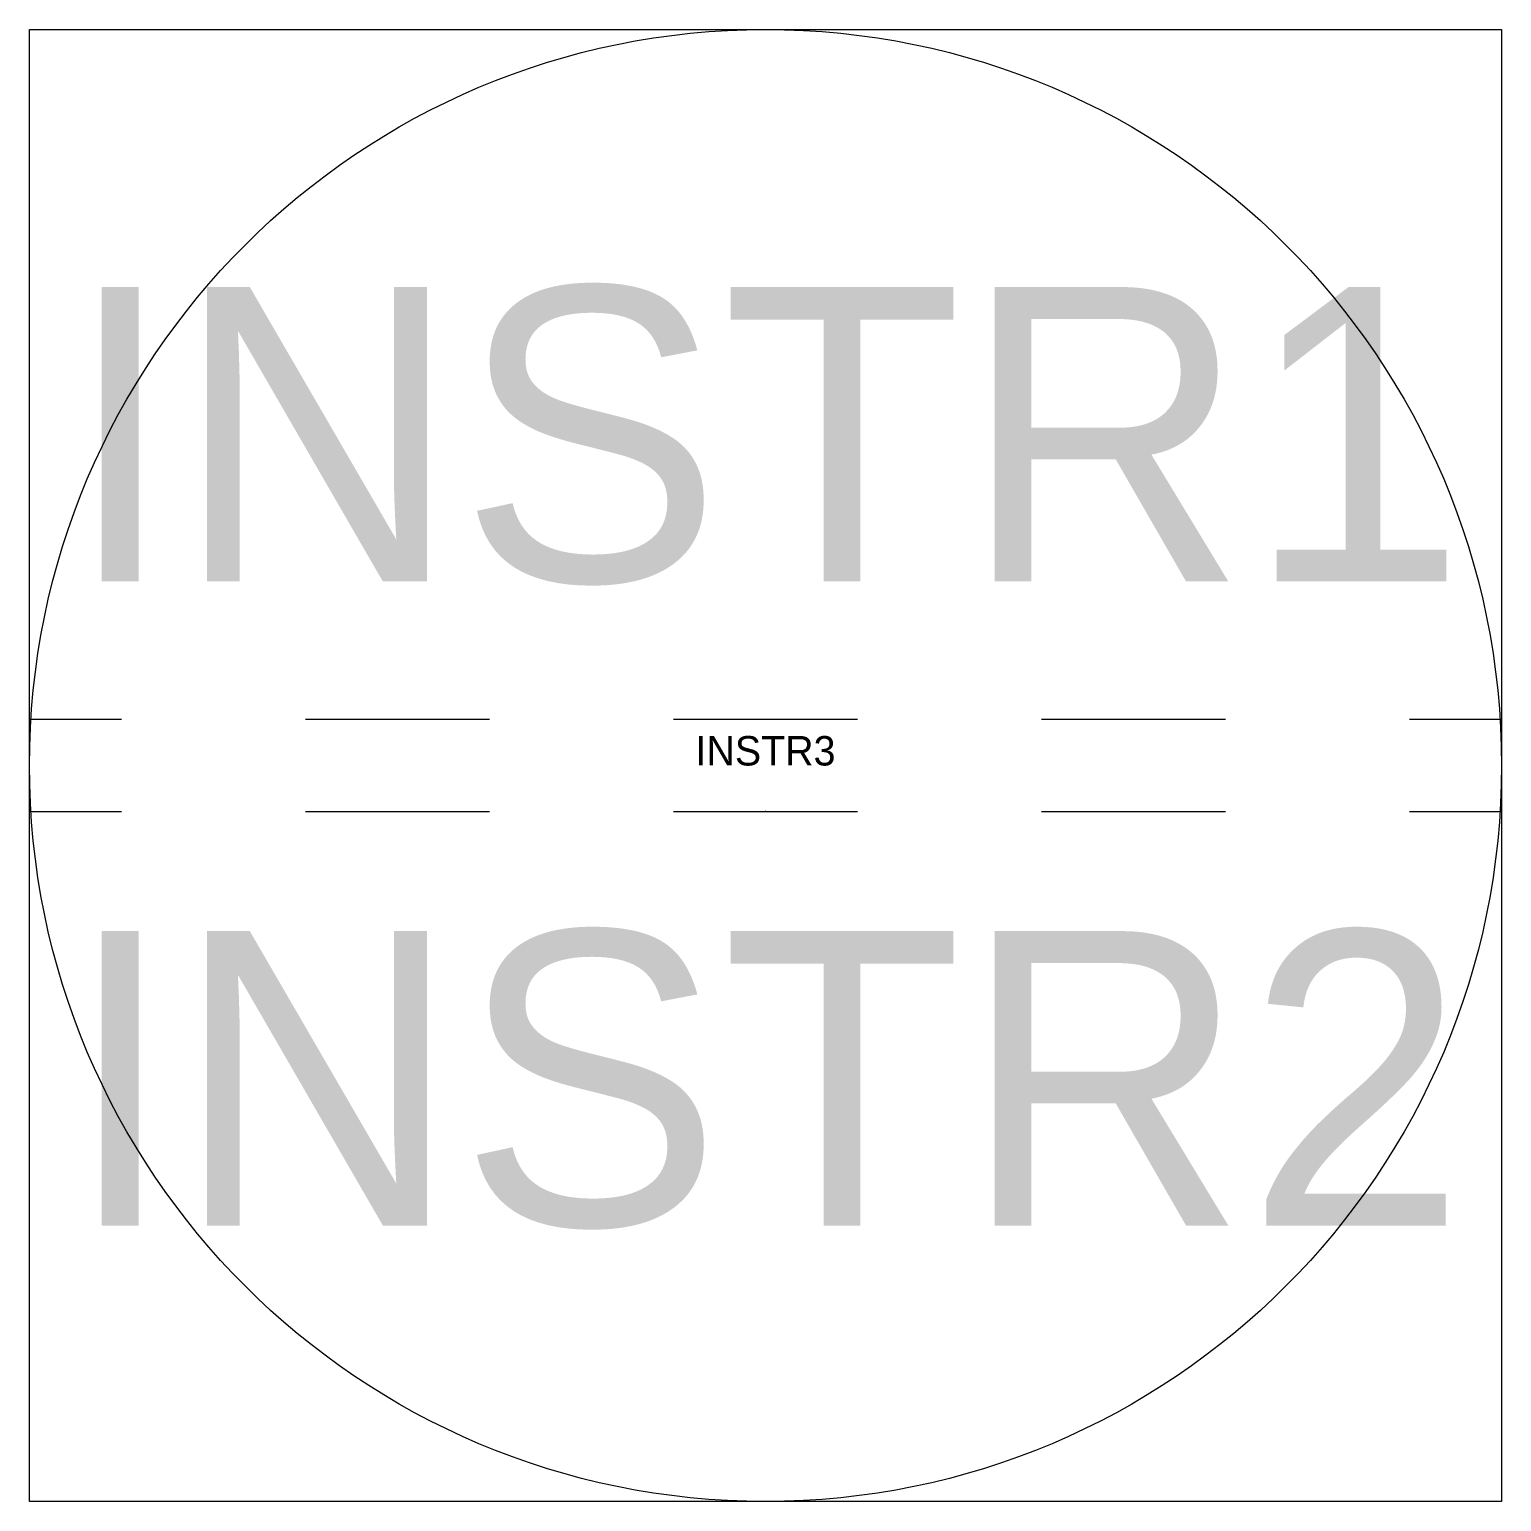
# Model space of a CAD drawing. Extents: x -0.25 to 0.25, y -0.25 to 0.25.
import ezdxf
from ezdxf.enums import TextEntityAlignment as Align

# ---------------------------------------------------------------- set-up
doc = ezdxf.new("R2010")
doc.units = 0
doc.layers.get('0').update_dxf_attribs({"linetype": 'CONTINUOUS'})
doc.layers.add('4', color=4, linetype='CONTINUOUS')

msp = doc.modelspace()

# ---------------------------------------------------------------- linework, layer by layer
at = {"color": 0}
for p, q in [((-0.25, -0.25), (-0.25, 0.25)), ((-0.25, 0.25), (0.25, 0.25)), ((0.25, 0.25), (0.25, -0.25)), ((0.25, -0.25), (-0.25, -0.25))]:
    msp.add_line(p, q, dxfattribs=at)
msp.add_circle((0, 0), 0.25, dxfattribs=at)
at = {"layer": '4', "color": 0}
for p, q in [((-0.21875, 0.01562), (-0.25, 0.01562)), ((-0.09375, 0.01562), (-0.15625, 0.01562)), ((0.03125, 0.01562), (-0.03125, 0.01562)), ((0.15625, 0.01562), (0.09375, 0.01562)), ((0.25, 0.01562), (0.21875, 0.01562)), ((-0.25, -0.01563), (-0.21875, -0.01563)), ((-0.15625, -0.01563), (-0.09375, -0.01563)), ((-0.03125, -0.01563), (0.03125, -0.01563)), ((0.09375, -0.01563), (0.15625, -0.01563)), ((0.21875, -0.01563), (0.25, -0.01563))]:
    msp.add_line(p, q, dxfattribs=at)
msp.add_point((0, -0.01563), dxfattribs=at)

# ---------------------------------------------------------------- texts
for tag, p in [('INSTR1', (0, 0.0625)), ('INSTR2', (0, -0.15625))]:
    msp.add_attdef(tag, text='', height=0.1, dxfattribs=at).set_placement(p, align=Align.CENTER)
at = {"layer": '4', "color": 0, "flags": 3}
msp.add_attdef('INSTR3', text="AUX PNL REAR SH'D DISP/CONT", height=0.01, dxfattribs=at).set_placement((0, 0), align=Align.CENTER)

doc.saveas('drawing.dxf')
